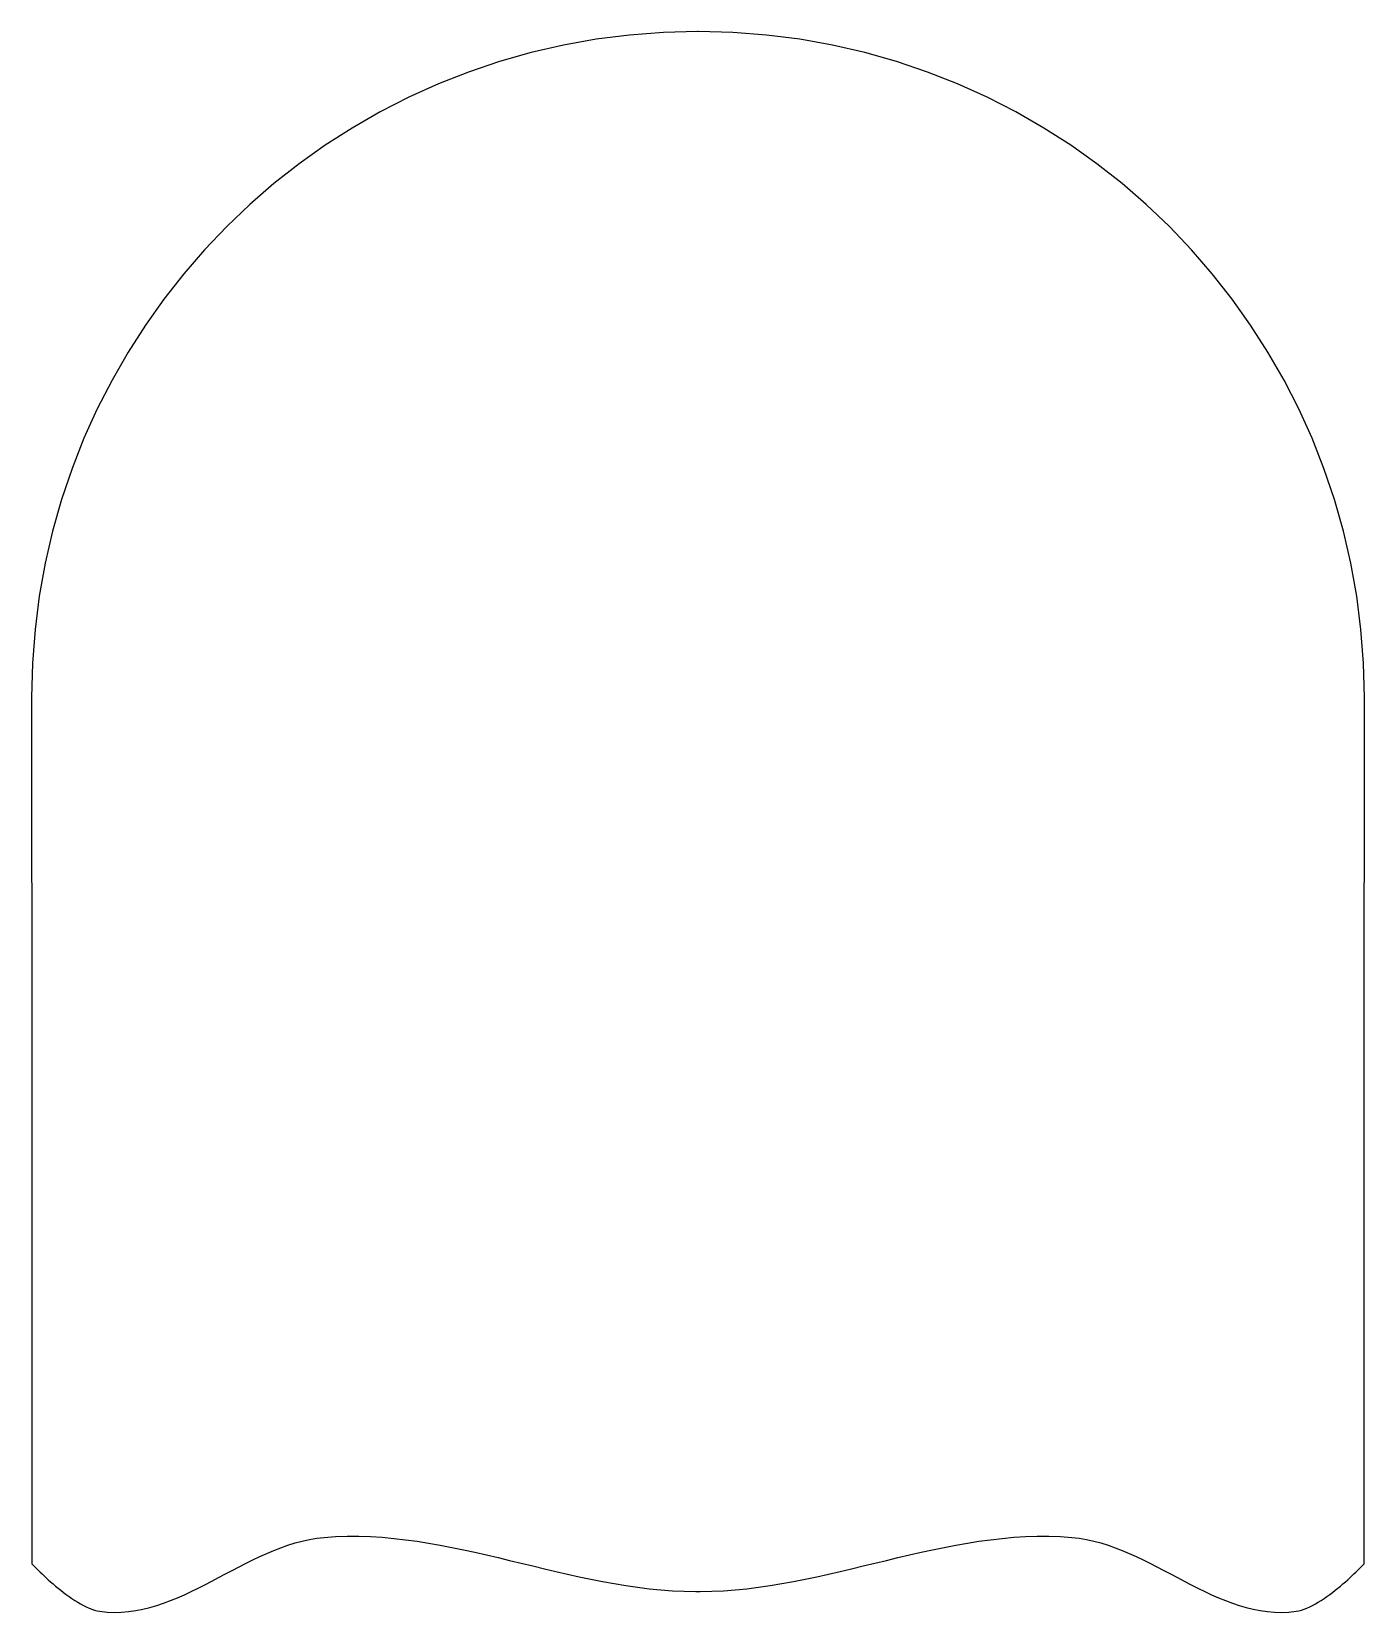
# Model space of a CAD drawing. Extents: x -94 to 94, y -129 to 95.
import ezdxf

# ---------------------------------------------------------------- set-up
doc = ezdxf.new("R2010")
doc.units = 0
doc.layers.add('Layer_1', color=7, linetype='CONTINUOUS')

msp = doc.modelspace()

# ---------------------------------------------------------------- linework, layer by layer
at = {"layer": 'Layer_1', "color": 7}
msp.add_lwpolyline([(0.299178, -126.109091), (1.959836, -126.08276), (3.618086, -126.006226), (5.274067, -125.88313), (6.927918, -125.717112), (8.579779, -125.511827), (10.229782, -125.270916), (11.878076, -124.99803), (13.524792, -124.696817), (15.170068, -124.370921), (16.814049, -124.023988), (18.456868, -123.65967), (20.098667, -123.281611), (21.739581, -122.893459), (23.379752, -122.498862), (25.019319, -122.101465), (26.658418, -121.704917), (28.297189, -121.312865), (29.935771, -120.928953), (31.5743, -120.556834), (33.212919, -120.200151), (34.851763, -119.862551), (36.490972, -119.547684), (38.130683, -119.259193), (39.771038, -119.000729), (41.412174, -118.775939), (43.054228, -118.588467), (44.697342, -118.441963), (46.341651, -118.340075), (47.987294, -118.286444), (49.634414, -118.284751), (51.283145, -118.338587), (52.933628, -118.451626), (53.968582, -118.571161), (54.99551, -118.74593), (56.014933, -118.97175), (57.027369, -119.244433), (58.033339, -119.559794), (59.033365, -119.913647), (60.027967, -120.301804), (61.017664, -120.72008), (62.00298, -121.164289), (62.984434, -121.630247), (63.962545, -122.113764), (64.937835, -122.610656), (65.910821, -123.116737), (66.88203, -123.627821), (67.85198, -124.139722), (68.82119, -124.648252), (69.79018, -125.149228), (70.759475, -125.63846), (71.729589, -126.111766), (72.701048, -126.564956), (73.674371, -126.993849), (74.650078, -127.394255), (75.628689, -127.761987), (76.610726, -128.092862), (77.596709, -128.38269), (78.58716, -128.627292), (79.582594, -128.822474), (80.583538, -128.964054), (81.590512, -129.047845), (82.604031, -129.069661), (83.62462, -129.025318), (84.652801, -128.910626), (85.02094, -128.841442), (85.398841, -128.74166), (85.785096, -128.613429), (86.1783, -128.458898), (86.577049, -128.280221), (86.979929, -128.079544), (87.385542, -127.859024), (87.792475, -127.620809), (88.199324, -127.367048), (88.604683, -127.099894), (89.007143, -126.821496), (89.405299, -126.534007), (89.797746, -126.239576), (90.183073, -125.940353), (90.559879, -125.638491), (90.926753, -125.336141), (91.282289, -125.03545), (91.625084, -124.738572), (91.953726, -124.447657), (92.266812, -124.164856), (92.562934, -123.89232), (92.840686, -123.632199), (93.098662, -123.386643), (93.335452, -123.157803), (93.549656, -122.947832), (93.73986, -122.758879), (93.904664, -122.593096), (94.042656, -122.452631), (94.152432, -122.339635), (94.232583, -122.256264), (94.281707, -122.204662), (94.298386, -122.186995), (94.298386, -120.634488), (94.298386, -119.08198), (94.298386, -117.52947), (94.298386, -115.976963), (94.298386, -114.424456), (94.298386, -112.871949), (94.298386, -111.319438), (94.298386, -109.766931), (94.298386, -108.214424), (94.298386, -106.661917), (94.298386, -105.109407), (94.298386, -103.556899), (94.298386, -102.004392), (94.298386, -100.451882), (94.298386, -98.899375), (94.298386, -97.346867), (94.298386, -95.79436), (94.298386, -94.24185), (94.298386, -92.689343), (94.298386, -91.136836), (94.298386, -89.584328), (94.298386, -88.031818), (94.298386, -86.479311), (94.298386, -84.926804), (94.298386, -83.374296), (94.298386, -81.821786), (94.298386, -80.269279), (94.298386, -78.716772), (94.298386, -77.164265), (94.298386, -75.611754), (94.298386, -74.059247), (94.298386, -72.50674), (94.298951, -70.226678), (94.299515, -67.946616), (94.30008, -65.666554), (94.300644, -63.386492), (94.301208, -61.106432), (94.301773, -58.82637), (94.302337, -56.546308), (94.302902, -54.266246), (94.303466, -51.986184), (94.304031, -49.706122), (94.304595, -47.42606), (94.30516, -45.145998), (94.305724, -42.865939), (94.306288, -40.585877), (94.306853, -38.305815), (94.307417, -36.025753), (94.307982, -33.745691), (94.308546, -31.465629), (94.309111, -29.185567), (94.309675, -26.905507), (94.31024, -24.625445), (94.310804, -22.345383), (94.311368, -20.065321), (94.311933, -17.785259), (94.312497, -15.505197), (94.313062, -13.225135), (94.313626, -10.945073), (94.314191, -8.665011), (94.314755, -6.384952), (94.31532, -4.10489), (94.315884, -1.824828), (94.316448, 0.455234), (94.193795, 5.305957), (93.829784, 10.092999), (93.230336, 14.810439), (92.401376, 19.45236), (91.348825, 24.012831), (90.078605, 28.485935), (88.596642, 32.865747), (86.908854, 37.146344), (85.021169, 41.321805), (82.943296, 45.386234), (80.673581, 49.333652), (78.22173, 53.158166), (75.593674, 56.853851), (72.79533, 60.414787), (69.832621, 63.83505), (66.711472, 67.108716), (63.437804, 70.229865), (60.017541, 73.192573), (56.456605, 75.990917), (52.76092, 78.618974), (48.936408, 81.070823), (44.988988, 83.34054), (40.924587, 85.422203), (36.749126, 87.309888), (32.468529, 88.997674), (28.088717, 90.479637), (23.615613, 91.749856), (19.055142, 92.802407), (14.413222, 93.631367), (9.695781, 94.230814), (4.908739, 94.594826), (0.058016, 94.717479), (0.05446, 94.717479), (0.050904, 94.717479), (0.047348, 94.717479), (0.043792, 94.717479), (0.040236, 94.717479), (0.03668, 94.717479), (0.033124, 94.717479), (0.029568, 94.717479), (0.026012, 94.717479), (0.022456, 94.717479), (0.0189, 94.717479), (0.015344, 94.717479), (0.011788, 94.717479), (0.008232, 94.717479), (0.004676, 94.717479), (0.00112, 94.717479), (-0.002436, 94.717479), (-0.005992, 94.717479), (-0.009548, 94.717479), (-0.013104, 94.717479), (-0.01666, 94.717479), (-0.020216, 94.717479), (-0.023772, 94.717479), (-0.027328, 94.717479), (-0.030884, 94.717479), (-0.03444, 94.717479), (-0.037996, 94.717479), (-0.041552, 94.717479), (-0.045108, 94.717479), (-0.048664, 94.717479), (-0.05222, 94.717479), (-0.055776, 94.717479), (-4.906498, 94.594826), (-9.69354, 94.230814), (-14.410981, 93.631367), (-19.052901, 92.802407), (-23.613372, 91.749856), (-28.086476, 90.479637), (-32.466288, 88.997674), (-36.746886, 87.309888), (-40.922346, 85.422203), (-44.986747, 83.34054), (-48.934166, 81.070823), (-52.75868, 78.618974), (-56.454366, 75.990917), (-60.015301, 73.192573), (-63.435564, 70.229865), (-66.709231, 67.108716), (-69.83038, 63.83505), (-72.793088, 60.414787), (-75.591432, 56.853851), (-78.21949, 53.158166), (-80.671339, 49.333652), (-82.941056, 45.386234), (-85.022719, 41.321833), (-86.910404, 37.146372), (-88.598192, 32.865775), (-90.080155, 28.485963), (-91.350375, 24.012859), (-92.402925, 19.452388), (-93.231885, 14.810468), (-93.831334, 10.093027), (-94.195344, 5.305985), (-94.317998, 0.455262), (-94.317433, -1.8248), (-94.316869, -4.104862), (-94.316304, -6.384924), (-94.31574, -8.664983), (-94.315176, -10.945045), (-94.314611, -13.225107), (-94.314047, -15.505169), (-94.313482, -17.785231), (-94.312918, -20.065293), (-94.312353, -22.345355), (-94.311789, -24.625417), (-94.311224, -26.905479), (-94.31066, -29.185538), (-94.310096, -31.465601), (-94.309531, -33.745663), (-94.308967, -36.025725), (-94.308402, -38.305787), (-94.307838, -40.585849), (-94.307273, -42.865911), (-94.306709, -45.14597), (-94.306144, -47.426032), (-94.30558, -49.706094), (-94.305016, -51.986156), (-94.304451, -54.266218), (-94.303887, -56.54628), (-94.303322, -58.826342), (-94.302758, -61.106404), (-94.302193, -63.386463), (-94.301629, -65.666526), (-94.301064, -67.946588), (-94.3005, -70.22665), (-94.299936, -72.506712), (-94.299936, -74.059219), (-94.299936, -75.611726), (-94.299936, -77.164236), (-94.299936, -78.716744), (-94.299936, -80.269251), (-94.299936, -81.821758), (-94.299936, -83.374268), (-94.299936, -84.926775), (-94.299936, -86.479283), (-94.299936, -88.03179), (-94.299936, -89.5843), (-94.299936, -91.136807), (-94.299936, -92.689315), (-94.299936, -94.241822), (-94.299936, -95.794332), (-94.299936, -97.346839), (-94.299936, -98.899346), (-94.299936, -100.451854), (-94.299936, -102.004364), (-94.299936, -103.556871), (-94.299936, -105.109378), (-94.299936, -106.661888), (-94.299936, -108.214396), (-94.299936, -109.766903), (-94.299936, -111.31941), (-94.299936, -112.87192), (-94.299936, -114.424428), (-94.299936, -115.976935), (-94.299936, -117.529442), (-94.299936, -119.081952), (-94.299936, -120.63446), (-94.299936, -122.186967), (-94.283256, -122.204634), (-94.234133, -122.256235), (-94.153982, -122.339607), (-94.044206, -122.452603), (-93.906213, -122.593068), (-93.741409, -122.758851), (-93.551206, -122.947804), (-93.337002, -123.157775), (-93.100212, -123.386614), (-92.842235, -123.63217), (-92.564483, -123.892292), (-92.268362, -124.164828), (-91.955276, -124.447629), (-91.626634, -124.738544), (-91.283838, -125.035422), (-90.928303, -125.336112), (-90.561428, -125.638463), (-90.184625, -125.940325), (-89.799295, -126.239548), (-89.406849, -126.533979), (-89.008692, -126.821468), (-88.606232, -127.099866), (-88.200873, -127.36702), (-87.794025, -127.62078), (-87.387091, -127.858996), (-86.981479, -128.079518), (-86.578598, -128.280193), (-86.179852, -128.45887), (-85.786646, -128.613401), (-85.40039, -128.741632), (-85.02249, -128.841414), (-84.654351, -128.910598), (-83.626172, -129.02529), (-82.605582, -129.069633), (-81.592061, -129.047817), (-80.585089, -128.964025), (-79.584145, -128.822443), (-78.588709, -128.627261), (-77.59826, -128.382662), (-76.612277, -128.092831), (-75.63024, -127.761956), (-74.651628, -127.394224), (-73.675921, -126.993818), (-72.702599, -126.564925), (-71.73114, -126.111735), (-70.761024, -125.638429), (-69.791731, -125.149197), (-68.82274, -124.648221), (-67.85353, -124.139691), (-66.883581, -123.62779), (-65.912372, -123.116708), (-64.939384, -122.610627), (-63.964094, -122.113736), (-62.985983, -121.630219), (-62.00453, -121.164261), (-61.019215, -120.720052), (-60.029517, -120.301776), (-59.034915, -119.913619), (-58.034889, -119.559766), (-57.028919, -119.244405), (-56.016483, -118.971722), (-54.997061, -118.745902), (-53.970133, -118.571133), (-52.935178, -118.451598), (-51.284696, -118.338559), (-49.635965, -118.284722), (-47.988846, -118.286416), (-46.343201, -118.340046), (-44.698891, -118.441934), (-43.055778, -118.588439), (-41.413724, -118.77591), (-39.772588, -119.0007), (-38.132233, -119.259165), (-36.492521, -119.547656), (-34.853312, -119.862522), (-33.214467, -120.200122), (-31.57585, -120.556806), (-29.93732, -120.928925), (-28.298738, -121.312837), (-26.659967, -121.704889), (-25.020868, -122.101437), (-23.381304, -122.498834), (-21.74113, -122.893431), (-20.100217, -123.281583), (-18.458417, -123.659642), (-16.815599, -124.02396), (-15.171618, -124.370893), (-13.526341, -124.696789), (-11.879625, -124.998002), (-10.231332, -125.270888), (-8.581328, -125.511799), (-6.929467, -125.717084), (-5.275617, -125.883101), (-3.619635, -126.006198), (-1.961385, -126.082731), (-0.300728, -126.109063), (-0.291414, -126.109063), (-0.282101, -126.109063), (-0.272788, -126.109063), (-0.263474, -126.109063), (-0.254161, -126.109063), (-0.244848, -126.109063), (-0.235534, -126.109063), (-0.226221, -126.109063), (-0.216908, -126.109063), (-0.207594, -126.109063), (-0.198281, -126.109063), (-0.188968, -126.109063), (-0.179654, -126.109063), (-0.170341, -126.109063), (-0.161028, -126.109063), (-0.151714, -126.109063), (-0.142401, -126.109063), (-0.133088, -126.109063), (-0.123774, -126.109063), (-0.114461, -126.109063), (-0.105148, -126.109063), (-0.095834, -126.109063), (-0.086521, -126.109063), (-0.077208, -126.109063), (-0.067894, -126.109063), (-0.058581, -126.109063), (-0.049268, -126.109063), (-0.039954, -126.109063), (-0.030641, -126.109063), (-0.021328, -126.109063), (-0.012014, -126.109063), (-0.002701, -126.109063), (0.006612, -126.109063), (0.015926, -126.109063), (0.025239, -126.109063), (0.034552, -126.109063), (0.043866, -126.109063), (0.053179, -126.109063), (0.062492, -126.109063), (0.071806, -126.109063), (0.081119, -126.109063), (0.090432, -126.109063), (0.099746, -126.109063), (0.109059, -126.109063), (0.118372, -126.109063), (0.127686, -126.109063), (0.136999, -126.109063), (0.146312, -126.109063), (0.155626, -126.109063), (0.164939, -126.109063), (0.174252, -126.109063), (0.183566, -126.109063), (0.192879, -126.109063), (0.202192, -126.109063), (0.211506, -126.109063), (0.220819, -126.109063), (0.230132, -126.109063), (0.239446, -126.109063), (0.248759, -126.109063), (0.258072, -126.109063), (0.267386, -126.109063), (0.276699, -126.109063), (0.286012, -126.109063), (0.299178, -126.109091)], dxfattribs=at)

doc.saveas('drawing.dxf')
